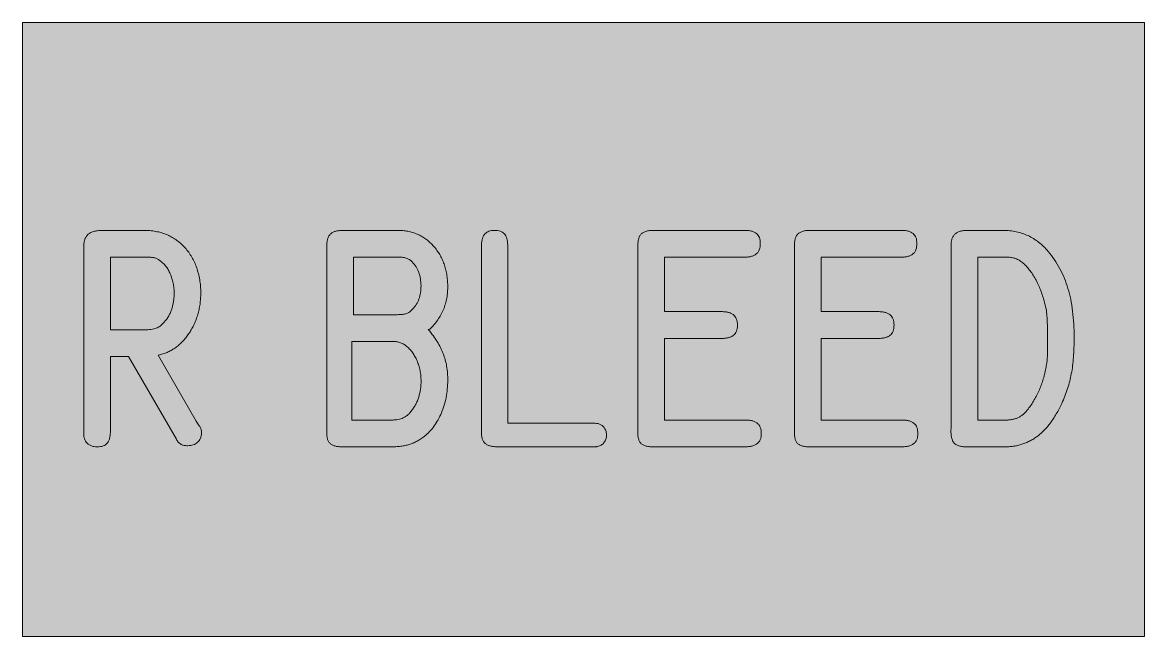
# Model space of a CAD drawing. Header units: inches. Extents: x 98.4 to 111.9, y 145 to 152.4.
import ezdxf

# ---------------------------------------------------------------- set-up
doc = ezdxf.new("R2010")
doc.units = ezdxf.units.IN
doc.header["$MEASUREMENT"] = 0

# ---------------------------------------------------------------- blocks, each defined once
blk = doc.blocks.new('block 2')
at = {"true_color": 0xffffff}
h = blk.add_hatch(color=7, dxfattribs=at)
h.dxf.hatch_style = 2
h.paths.add_polyline_path([(98.397, 152.379), (98.397, 145.013), (111.859, 145.013), (111.859, 152.379)])
at = {"color": 7, "lineweight": 5, "true_color": 0xffffff}
blk.add_lwpolyline([(98.397, 152.379), (98.397, 145.013), (111.859, 145.013), (111.859, 152.379), (98.397, 152.379)], dxfattribs=at)
blk = doc.blocks.new('block 3')
at = {"color": 7, "lineweight": 5, "true_color": 0xffffff}
blk.add_open_spline([(107.858, 147.288), (107.84, 147.288), (107.821, 147.288), (107.803, 147.29), (107.787, 147.291), (107.772, 147.294), (107.757, 147.298), (107.744, 147.301), (107.732, 147.305), (107.72, 147.312), (107.711, 147.317), (107.702, 147.324), (107.694, 147.332), (107.686, 147.34), (107.681, 147.349), (107.676, 147.36), (107.67, 147.372), (107.667, 147.384), (107.664, 147.397), (107.661, 147.413), (107.659, 147.428), (107.658, 147.444), (107.658, 147.463), (107.658, 147.482), (107.659, 147.501), (107.659, 147.501), (107.659, 149.676), (107.659, 149.676), (107.659, 149.695), (107.658, 149.713), (107.66, 149.732), (107.661, 149.747), (107.663, 149.762), (107.666, 149.777), (107.669, 149.79), (107.674, 149.802), (107.68, 149.814), (107.685, 149.824), (107.691, 149.834), (107.699, 149.842), (107.707, 149.85), (107.716, 149.856), (107.726, 149.861), (107.738, 149.867), (107.75, 149.872), (107.762, 149.875), (107.777, 149.879), (107.792, 149.881), (107.807, 149.883), (107.826, 149.885), (107.844, 149.885), (107.862, 149.885), (107.862, 149.885), (108.935, 149.884), (108.935, 149.884), (108.95, 149.885), (108.966, 149.885), (108.981, 149.883), (108.994, 149.882), (109.008, 149.88), (109.021, 149.877), (109.032, 149.874), (109.044, 149.87), (109.054, 149.865), (109.064, 149.86), (109.073, 149.855), (109.081, 149.848), (109.089, 149.841), (109.097, 149.834), (109.102, 149.825), (109.108, 149.817), (109.113, 149.807), (109.116, 149.798), (109.12, 149.787), (109.123, 149.776), (109.124, 149.765), (109.126, 149.752), (109.126, 149.739), (109.126, 149.726), (109.126, 149.713), (109.126, 149.7), (109.124, 149.687), (109.123, 149.675), (109.12, 149.664), (109.116, 149.653), (109.112, 149.643), (109.107, 149.634), (109.101, 149.625), (109.094, 149.616), (109.087, 149.608), (109.079, 149.602), (109.07, 149.595), (109.06, 149.589), (109.05, 149.584), (109.039, 149.579), (109.027, 149.575), (109.015, 149.572), (109.001, 149.568), (108.987, 149.566), (108.973, 149.565), (108.956, 149.564), (108.94, 149.564), (108.923, 149.564), (108.923, 149.564), (107.979, 149.564), (107.979, 149.564), (107.979, 149.564), (107.979, 148.91), (107.979, 148.91), (107.979, 148.91), (108.662, 148.91), (108.662, 148.91), (108.677, 148.91), (108.693, 148.909), (108.708, 148.908), (108.721, 148.907), (108.734, 148.904), (108.747, 148.901), (108.759, 148.897), (108.77, 148.893), (108.78, 148.888), (108.79, 148.883), (108.799, 148.878), (108.807, 148.871), (108.815, 148.864), (108.822, 148.856), (108.828, 148.848), (108.834, 148.839), (108.839, 148.829), (108.843, 148.819), (108.847, 148.809), (108.849, 148.797), (108.851, 148.786), (108.852, 148.773), (108.853, 148.76), (108.853, 148.747), (108.853, 148.734), (108.853, 148.721), (108.851, 148.709), (108.85, 148.697), (108.847, 148.686), (108.843, 148.676), (108.839, 148.666), (108.834, 148.657), (108.827, 148.648), (108.821, 148.64), (108.814, 148.632), (108.805, 148.626), (108.797, 148.619), (108.787, 148.613), (108.777, 148.609), (108.765, 148.604), (108.754, 148.6), (108.742, 148.597), (108.728, 148.593), (108.714, 148.591), (108.699, 148.59), (108.683, 148.589), (108.667, 148.589), (108.65, 148.589), (108.65, 148.589), (107.979, 148.589), (107.979, 148.589), (107.979, 148.589), (107.979, 147.609), (107.979, 147.609), (107.979, 147.609), (108.939, 147.609), (108.939, 147.609), (108.955, 147.609), (108.971, 147.609), (108.987, 147.608), (109.001, 147.607), (109.014, 147.605), (109.028, 147.601), (109.04, 147.598), (109.052, 147.594), (109.063, 147.589), (109.073, 147.584), (109.083, 147.578), (109.091, 147.571), (109.099, 147.565), (109.106, 147.557), (109.113, 147.548), (109.119, 147.539), (109.124, 147.53), (109.128, 147.52), (109.132, 147.509), (109.135, 147.498), (109.136, 147.486), (109.138, 147.473), (109.138, 147.46), (109.138, 147.446), (109.138, 147.434), (109.138, 147.421), (109.136, 147.408), (109.135, 147.397), (109.132, 147.386), (109.127, 147.375), (109.123, 147.365), (109.118, 147.356), (109.111, 147.348), (109.104, 147.339), (109.096, 147.332), (109.088, 147.326), (109.078, 147.319), (109.068, 147.313), (109.057, 147.308), (109.045, 147.303), (109.033, 147.299), (109.02, 147.296), (109.005, 147.293), (108.99, 147.291), (108.975, 147.29), (108.958, 147.288), (108.941, 147.288), (108.923, 147.288), (108.923, 147.288), (107.858, 147.288), (107.858, 147.288)], degree=3, knots=[0, 0, 0, 0, 1, 1, 1, 2, 2, 2, 3, 3, 3, 4, 4, 4, 5, 5, 5, 6, 6, 6, 7, 7, 7, 8, 8, 8, 9, 9, 9, 10, 10, 10, 11, 11, 11, 12, 12, 12, 13, 13, 13, 14, 14, 14, 15, 15, 15, 16, 16, 16, 17, 17, 17, 18, 18, 18, 19, 19, 19, 20, 20, 20, 21, 21, 21, 22, 22, 22, 23, 23, 23, 24, 24, 24, 25, 25, 25, 26, 26, 26, 27, 27, 27, 28, 28, 28, 29, 29, 29, 30, 30, 30, 31, 31, 31, 32, 32, 32, 33, 33, 33, 34, 34, 34, 35, 35, 35, 36, 36, 36, 37, 37, 37, 38, 38, 38, 39, 39, 39, 40, 40, 40, 41, 41, 41, 42, 42, 42, 43, 43, 43, 44, 44, 44, 45, 45, 45, 46, 46, 46, 47, 47, 47, 48, 48, 48, 49, 49, 49, 50, 50, 50, 51, 51, 51, 52, 52, 52, 53, 53, 53, 54, 54, 54, 55, 55, 55, 56, 56, 56, 57, 57, 57, 58, 58, 58, 59, 59, 59, 60, 60, 60, 61, 61, 61, 62, 62, 62, 63, 63, 63, 64, 64, 64, 65, 65, 65, 66, 66, 66, 67, 67, 67, 68, 68, 68, 69, 69, 69, 70, 70, 70, 71, 71, 71, 72, 72, 72, 73, 73, 73, 73], dxfattribs=at)
blk = doc.blocks.new('block 4')
at = {"color": 7, "lineweight": 5, "true_color": 0xffffff}
blk.add_open_spline([(103.905, 147.481), (103.905, 147.481), (103.905, 149.711), (103.905, 149.711), (103.905, 149.725), (103.906, 149.739), (103.908, 149.752), (103.91, 149.764), (103.912, 149.776), (103.916, 149.788), (103.919, 149.798), (103.923, 149.809), (103.928, 149.818), (103.933, 149.827), (103.939, 149.835), (103.946, 149.843), (103.952, 149.85), (103.959, 149.857), (103.967, 149.862), (103.975, 149.867), (103.985, 149.872), (103.994, 149.875), (104.004, 149.878), (104.015, 149.881), (104.025, 149.883), (104.037, 149.884), (104.049, 149.884), (104.061, 149.884), (104.074, 149.884), (104.086, 149.884), (104.098, 149.883), (104.109, 149.881), (104.12, 149.879), (104.13, 149.875), (104.14, 149.872), (104.149, 149.867), (104.157, 149.862), (104.166, 149.857), (104.173, 149.85), (104.179, 149.843), (104.186, 149.835), (104.192, 149.827), (104.196, 149.818), (104.202, 149.809), (104.206, 149.798), (104.209, 149.788), (104.212, 149.776), (104.215, 149.764), (104.216, 149.752), (104.218, 149.739), (104.218, 149.725), (104.219, 149.711), (104.219, 149.711), (104.219, 147.573), (104.219, 147.573), (104.219, 147.573), (105.225, 147.573), (105.225, 147.573), (105.236, 147.573), (105.246, 147.573), (105.256, 147.572), (105.265, 147.572), (105.274, 147.571), (105.282, 147.57), (105.289, 147.569), (105.297, 147.568), (105.303, 147.567), (105.309, 147.565), (105.314, 147.563), (105.319, 147.562), (105.331, 147.556), (105.342, 147.551), (105.352, 147.543), (105.363, 147.535), (105.372, 147.524), (105.38, 147.512), (105.388, 147.5), (105.394, 147.486), (105.398, 147.472), (105.402, 147.458), (105.404, 147.443), (105.405, 147.428), (105.403, 147.412), (105.402, 147.396), (105.396, 147.381), (105.391, 147.366), (105.383, 147.352), (105.373, 147.339), (105.369, 147.333), (105.363, 147.327), (105.358, 147.322), (105.352, 147.317), (105.345, 147.313), (105.339, 147.309), (105.332, 147.305), (105.326, 147.301), (105.319, 147.299), (105.311, 147.296), (105.303, 147.294), (105.295, 147.292), (105.291, 147.291), (105.287, 147.29), (105.283, 147.29), (105.279, 147.289), (105.274, 147.288), (105.269, 147.288), (105.266, 147.288), (105.263, 147.288), (105.26, 147.288), (105.256, 147.288), (105.251, 147.288), (105.247, 147.288), (105.241, 147.288), (105.234, 147.288), (105.228, 147.288), (105.221, 147.288), (105.213, 147.288), (105.206, 147.288), (105.206, 147.288), (104.094, 147.288), (104.094, 147.288), (104.078, 147.289), (104.062, 147.29), (104.046, 147.292), (104.032, 147.293), (104.018, 147.296), (104.004, 147.3), (103.992, 147.304), (103.981, 147.308), (103.97, 147.314), (103.96, 147.32), (103.951, 147.326), (103.943, 147.334), (103.936, 147.342), (103.929, 147.351), (103.924, 147.36), (103.919, 147.37), (103.914, 147.381), (103.911, 147.393), (103.908, 147.406), (103.905, 147.419), (103.905, 147.433), (103.903, 147.449), (103.904, 147.465), (103.905, 147.481)], degree=3, knots=[0, 0, 0, 0, 1, 1, 1, 2, 2, 2, 3, 3, 3, 4, 4, 4, 5, 5, 5, 6, 6, 6, 7, 7, 7, 8, 8, 8, 9, 9, 9, 10, 10, 10, 11, 11, 11, 12, 12, 12, 13, 13, 13, 14, 14, 14, 15, 15, 15, 16, 16, 16, 17, 17, 17, 18, 18, 18, 19, 19, 19, 20, 20, 20, 21, 21, 21, 22, 22, 22, 23, 23, 23, 24, 24, 24, 25, 25, 25, 26, 26, 26, 27, 27, 27, 28, 28, 28, 29, 29, 29, 30, 30, 30, 31, 31, 31, 32, 32, 32, 33, 33, 33, 34, 34, 34, 35, 35, 35, 36, 36, 36, 37, 37, 37, 38, 38, 38, 39, 39, 39, 40, 40, 40, 41, 41, 41, 42, 42, 42, 43, 43, 43, 44, 44, 44, 45, 45, 45, 46, 46, 46, 47, 47, 47, 48, 48, 48, 48], dxfattribs=at)
blk = doc.blocks.new('block 5')
at = {"color": 7, "lineweight": 5, "true_color": 0xffffff}
blk.add_open_spline([(99.16, 147.346), (99.154, 147.354), (99.149, 147.362), (99.145, 147.371), (99.141, 147.38), (99.138, 147.389), (99.136, 147.399), (99.135, 147.405), (99.135, 147.411), (99.135, 147.417), (99.134, 147.426), (99.134, 147.434), (99.133, 147.442), (99.133, 147.453), (99.133, 147.464), (99.133, 147.475), (99.133, 147.488), (99.133, 147.501), (99.133, 147.515), (99.133, 147.515), (99.133, 149.66), (99.133, 149.66), (99.133, 149.678), (99.132, 149.697), (99.133, 149.715), (99.134, 149.731), (99.137, 149.747), (99.141, 149.762), (99.144, 149.775), (99.149, 149.788), (99.156, 149.8), (99.162, 149.811), (99.169, 149.822), (99.178, 149.831), (99.187, 149.84), (99.198, 149.848), (99.209, 149.854), (99.222, 149.861), (99.235, 149.866), (99.249, 149.87), (99.265, 149.875), (99.281, 149.878), (99.298, 149.881), (99.317, 149.883), (99.336, 149.884), (99.356, 149.885), (99.356, 149.885), (99.87, 149.884), (99.87, 149.884), (99.894, 149.883), (99.918, 149.882), (99.942, 149.88), (99.965, 149.878), (99.988, 149.874), (100.011, 149.869), (100.033, 149.865), (100.054, 149.86), (100.076, 149.853), (100.097, 149.846), (100.117, 149.839), (100.137, 149.83), (100.157, 149.821), (100.176, 149.811), (100.195, 149.8), (100.214, 149.79), (100.232, 149.778), (100.249, 149.765), (100.267, 149.752), (100.284, 149.738), (100.301, 149.723), (100.317, 149.708), (100.333, 149.692), (100.348, 149.675), (100.363, 149.658), (100.378, 149.64), (100.391, 149.622), (100.405, 149.603), (100.417, 149.584), (100.428, 149.564), (100.44, 149.544), (100.451, 149.524), (100.461, 149.503), (100.471, 149.481), (100.479, 149.459), (100.487, 149.437), (100.495, 149.414), (100.502, 149.39), (100.507, 149.367), (100.513, 149.342), (100.518, 149.318), (100.523, 149.293), (100.527, 149.267), (100.531, 149.241), (100.533, 149.215), (100.535, 149.188), (100.536, 149.16), (100.537, 149.133), (100.536, 149.11), (100.535, 149.087), (100.533, 149.065), (100.532, 149.043), (100.53, 149.021), (100.527, 148.999), (100.524, 148.978), (100.52, 148.957), (100.515, 148.936), (100.511, 148.916), (100.506, 148.895), (100.5, 148.875), (100.494, 148.855), (100.488, 148.836), (100.481, 148.816), (100.474, 148.798), (100.466, 148.779), (100.458, 148.761), (100.449, 148.742), (100.44, 148.724), (100.43, 148.706), (100.42, 148.689), (100.41, 148.671), (100.399, 148.654), (100.388, 148.638), (100.377, 148.622), (100.365, 148.606), (100.353, 148.591), (100.341, 148.576), (100.328, 148.562), (100.315, 148.549), (100.302, 148.536), (100.288, 148.523), (100.275, 148.511), (100.262, 148.499), (100.247, 148.488), (100.233, 148.478), (100.218, 148.468), (100.203, 148.459), (100.188, 148.449), (100.173, 148.44), (100.157, 148.433), (100.141, 148.425), (100.124, 148.418), (100.108, 148.412), (100.091, 148.406), (100.074, 148.4), (100.057, 148.395), (100.057, 148.395), (100.026, 148.387), (100.026, 148.387), (100.026, 148.387), (100.482, 147.596), (100.482, 147.596), (100.482, 147.596), (100.494, 147.576), (100.494, 147.576), (100.499, 147.568), (100.505, 147.56), (100.51, 147.551), (100.515, 147.545), (100.519, 147.538), (100.523, 147.531), (100.526, 147.526), (100.529, 147.52), (100.532, 147.515), (100.534, 147.511), (100.536, 147.507), (100.538, 147.503), (100.541, 147.496), (100.543, 147.489), (100.544, 147.482), (100.545, 147.473), (100.545, 147.465), (100.545, 147.456), (100.544, 147.445), (100.543, 147.433), (100.541, 147.422), (100.539, 147.411), (100.536, 147.401), (100.532, 147.391), (100.528, 147.382), (100.523, 147.373), (100.518, 147.365), (100.512, 147.357), (100.505, 147.349), (100.498, 147.343), (100.49, 147.336), (100.482, 147.33), (100.474, 147.325), (100.465, 147.32), (100.455, 147.316), (100.446, 147.313), (100.436, 147.309), (100.425, 147.306), (100.415, 147.305), (100.403, 147.303), (100.392, 147.302), (100.38, 147.302), (100.365, 147.302), (100.35, 147.303), (100.335, 147.305), (100.322, 147.308), (100.31, 147.312), (100.299, 147.318), (100.288, 147.324), (100.279, 147.332), (100.27, 147.341), (100.26, 147.353), (100.252, 147.366), (100.244, 147.379), (100.244, 147.379), (99.668, 148.372), (99.668, 148.372), (99.668, 148.372), (99.453, 148.372), (99.453, 148.372), (99.453, 148.372), (99.453, 147.499), (99.453, 147.499), (99.453, 147.481), (99.453, 147.463), (99.451, 147.445), (99.45, 147.43), (99.448, 147.415), (99.444, 147.4), (99.442, 147.387), (99.438, 147.375), (99.433, 147.363), (99.429, 147.353), (99.424, 147.343), (99.417, 147.335), (99.411, 147.327), (99.403, 147.32), (99.395, 147.314), (99.387, 147.308), (99.377, 147.303), (99.367, 147.299), (99.356, 147.295), (99.345, 147.292), (99.333, 147.291), (99.32, 147.289), (99.307, 147.289), (99.293, 147.288), (99.28, 147.289), (99.266, 147.29), (99.253, 147.292), (99.24, 147.295), (99.228, 147.298), (99.216, 147.303), (99.206, 147.308), (99.195, 147.314), (99.186, 147.321), (99.177, 147.329), (99.168, 147.337), (99.16, 147.346)], degree=3, knots=[0, 0, 0, 0, 1, 1, 1, 2, 2, 2, 3, 3, 3, 4, 4, 4, 5, 5, 5, 6, 6, 6, 7, 7, 7, 8, 8, 8, 9, 9, 9, 10, 10, 10, 11, 11, 11, 12, 12, 12, 13, 13, 13, 14, 14, 14, 15, 15, 15, 16, 16, 16, 17, 17, 17, 18, 18, 18, 19, 19, 19, 20, 20, 20, 21, 21, 21, 22, 22, 22, 23, 23, 23, 24, 24, 24, 25, 25, 25, 26, 26, 26, 27, 27, 27, 28, 28, 28, 29, 29, 29, 30, 30, 30, 31, 31, 31, 32, 32, 32, 33, 33, 33, 34, 34, 34, 35, 35, 35, 36, 36, 36, 37, 37, 37, 38, 38, 38, 39, 39, 39, 40, 40, 40, 41, 41, 41, 42, 42, 42, 43, 43, 43, 44, 44, 44, 45, 45, 45, 46, 46, 46, 47, 47, 47, 48, 48, 48, 49, 49, 49, 50, 50, 50, 51, 51, 51, 52, 52, 52, 53, 53, 53, 54, 54, 54, 55, 55, 55, 56, 56, 56, 57, 57, 57, 58, 58, 58, 59, 59, 59, 60, 60, 60, 61, 61, 61, 62, 62, 62, 63, 63, 63, 64, 64, 64, 65, 65, 65, 66, 66, 66, 67, 67, 67, 68, 68, 68, 69, 69, 69, 70, 70, 70, 71, 71, 71, 72, 72, 72, 73, 73, 73, 74, 74, 74, 75, 75, 75, 76, 76, 76, 77, 77, 77, 78, 78, 78, 79, 79, 79, 80, 80, 80, 81, 81, 81, 82, 82, 82, 83, 83, 83, 84, 84, 84, 84], dxfattribs=at)
blk = doc.blocks.new('block 6')
at = {"color": 7, "lineweight": 5, "true_color": 0xffffff}
blk.add_open_spline([(102.239, 149.885), (102.239, 149.885), (102.914, 149.884), (102.914, 149.884), (102.935, 149.883), (102.955, 149.882), (102.976, 149.88), (102.996, 149.878), (103.016, 149.875), (103.035, 149.87), (103.054, 149.866), (103.073, 149.861), (103.092, 149.855), (103.11, 149.848), (103.128, 149.842), (103.145, 149.834), (103.163, 149.826), (103.18, 149.817), (103.196, 149.807), (103.212, 149.797), (103.228, 149.786), (103.244, 149.774), (103.259, 149.763), (103.274, 149.75), (103.289, 149.737), (103.304, 149.723), (103.318, 149.708), (103.331, 149.693), (103.345, 149.678), (103.357, 149.662), (103.369, 149.645), (103.381, 149.629), (103.392, 149.612), (103.403, 149.594), (103.413, 149.577), (103.422, 149.559), (103.431, 149.54), (103.44, 149.521), (103.448, 149.502), (103.455, 149.483), (103.462, 149.463), (103.467, 149.442), (103.473, 149.422), (103.478, 149.4), (103.483, 149.379), (103.487, 149.358), (103.491, 149.336), (103.493, 149.313), (103.495, 149.291), (103.497, 149.267), (103.498, 149.244), (103.499, 149.221), (103.499, 149.195), (103.499, 149.17), (103.497, 149.145), (103.495, 149.121), (103.492, 149.097), (103.487, 149.073), (103.483, 149.049), (103.478, 149.026), (103.471, 149.003), (103.465, 148.98), (103.457, 148.958), (103.448, 148.936), (103.439, 148.915), (103.429, 148.893), (103.417, 148.873), (103.406, 148.852), (103.394, 148.832), (103.38, 148.812), (103.367, 148.792), (103.352, 148.773), (103.336, 148.754), (103.32, 148.735), (103.302, 148.718), (103.285, 148.7), (103.285, 148.7), (103.281, 148.7), (103.281, 148.7), (103.281, 148.7), (103.265, 148.696), (103.265, 148.696), (103.285, 148.672), (103.305, 148.648), (103.323, 148.623), (103.341, 148.599), (103.357, 148.575), (103.372, 148.55), (103.387, 148.526), (103.4, 148.502), (103.413, 148.478), (103.425, 148.454), (103.436, 148.431), (103.445, 148.406), (103.454, 148.382), (103.463, 148.357), (103.469, 148.332), (103.476, 148.307), (103.482, 148.281), (103.486, 148.255), (103.491, 148.228), (103.494, 148.2), (103.496, 148.172), (103.498, 148.144), (103.499, 148.115), (103.499, 148.087), (103.498, 148.052), (103.497, 148.016), (103.494, 147.982), (103.491, 147.948), (103.486, 147.915), (103.479, 147.882), (103.473, 147.85), (103.466, 147.818), (103.456, 147.787), (103.447, 147.756), (103.436, 147.726), (103.424, 147.697), (103.412, 147.669), (103.398, 147.641), (103.384, 147.614), (103.369, 147.588), (103.353, 147.563), (103.336, 147.539), (103.32, 147.516), (103.302, 147.494), (103.282, 147.473), (103.263, 147.453), (103.243, 147.434), (103.222, 147.415), (103.207, 147.404), (103.192, 147.393), (103.176, 147.383), (103.162, 147.374), (103.146, 147.365), (103.131, 147.357), (103.115, 147.349), (103.1, 147.341), (103.084, 147.334), (103.069, 147.328), (103.054, 147.322), (103.038, 147.317), (103.022, 147.312), (103.006, 147.308), (102.989, 147.304), (102.972, 147.3), (102.954, 147.298), (102.936, 147.295), (102.917, 147.293), (102.898, 147.291), (102.878, 147.29), (102.858, 147.288), (102.837, 147.288), (102.817, 147.288), (102.817, 147.288), (102.239, 147.288), (102.239, 147.288), (102.222, 147.289), (102.205, 147.289), (102.188, 147.291), (102.173, 147.292), (102.159, 147.295), (102.145, 147.299), (102.133, 147.302), (102.121, 147.307), (102.111, 147.313), (102.101, 147.318), (102.092, 147.325), (102.085, 147.332), (102.077, 147.341), (102.071, 147.35), (102.066, 147.36), (102.06, 147.371), (102.056, 147.383), (102.054, 147.396), (102.05, 147.41), (102.048, 147.425), (102.047, 147.44), (102.046, 147.458), (102.047, 147.476), (102.048, 147.493), (102.048, 147.493), (102.048, 149.687), (102.048, 149.687), (102.048, 149.704), (102.048, 149.72), (102.05, 149.737), (102.051, 149.751), (102.054, 149.765), (102.058, 149.778), (102.061, 149.79), (102.065, 149.802), (102.07, 149.812), (102.075, 149.822), (102.082, 149.831), (102.089, 149.838), (102.097, 149.846), (102.105, 149.852), (102.115, 149.858), (102.125, 149.864), (102.136, 149.869), (102.148, 149.873), (102.161, 149.877), (102.175, 149.879), (102.19, 149.881), (102.206, 149.883), (102.223, 149.884), (102.239, 149.885)], degree=3, knots=[0, 0, 0, 0, 1, 1, 1, 2, 2, 2, 3, 3, 3, 4, 4, 4, 5, 5, 5, 6, 6, 6, 7, 7, 7, 8, 8, 8, 9, 9, 9, 10, 10, 10, 11, 11, 11, 12, 12, 12, 13, 13, 13, 14, 14, 14, 15, 15, 15, 16, 16, 16, 17, 17, 17, 18, 18, 18, 19, 19, 19, 20, 20, 20, 21, 21, 21, 22, 22, 22, 23, 23, 23, 24, 24, 24, 25, 25, 25, 26, 26, 26, 27, 27, 27, 28, 28, 28, 29, 29, 29, 30, 30, 30, 31, 31, 31, 32, 32, 32, 33, 33, 33, 34, 34, 34, 35, 35, 35, 36, 36, 36, 37, 37, 37, 38, 38, 38, 39, 39, 39, 40, 40, 40, 41, 41, 41, 42, 42, 42, 43, 43, 43, 44, 44, 44, 45, 45, 45, 46, 46, 46, 47, 47, 47, 48, 48, 48, 49, 49, 49, 50, 50, 50, 51, 51, 51, 52, 52, 52, 53, 53, 53, 54, 54, 54, 55, 55, 55, 56, 56, 56, 57, 57, 57, 58, 58, 58, 59, 59, 59, 60, 60, 60, 61, 61, 61, 62, 62, 62, 63, 63, 63, 64, 64, 64, 65, 65, 65, 66, 66, 66, 67, 67, 67, 68, 68, 68, 69, 69, 69, 69], dxfattribs=at)
blk = doc.blocks.new('block 7')
at = {"color": 7, "lineweight": 5, "true_color": 0xffffff}
blk.add_open_spline([(105.98, 147.288), (105.961, 147.288), (105.943, 147.288), (105.924, 147.29), (105.909, 147.291), (105.893, 147.294), (105.878, 147.298), (105.865, 147.301), (105.853, 147.305), (105.842, 147.312), (105.832, 147.317), (105.823, 147.324), (105.815, 147.332), (105.808, 147.34), (105.802, 147.349), (105.797, 147.36), (105.792, 147.372), (105.788, 147.384), (105.785, 147.397), (105.782, 147.413), (105.78, 147.428), (105.78, 147.444), (105.779, 147.463), (105.78, 147.482), (105.781, 147.501), (105.781, 147.501), (105.78, 149.676), (105.78, 149.676), (105.78, 149.695), (105.78, 149.713), (105.781, 149.732), (105.782, 149.747), (105.784, 149.762), (105.788, 149.777), (105.791, 149.79), (105.795, 149.802), (105.801, 149.814), (105.806, 149.824), (105.813, 149.834), (105.82, 149.842), (105.828, 149.85), (105.838, 149.856), (105.848, 149.861), (105.859, 149.867), (105.871, 149.872), (105.884, 149.875), (105.898, 149.879), (105.914, 149.881), (105.929, 149.883), (105.947, 149.885), (105.965, 149.885), (105.984, 149.885), (105.984, 149.885), (107.056, 149.884), (107.056, 149.884), (107.072, 149.885), (107.087, 149.885), (107.102, 149.883), (107.116, 149.882), (107.129, 149.88), (107.142, 149.877), (107.154, 149.874), (107.165, 149.87), (107.176, 149.865), (107.185, 149.86), (107.195, 149.855), (107.203, 149.848), (107.211, 149.841), (107.218, 149.834), (107.224, 149.825), (107.23, 149.817), (107.234, 149.807), (107.238, 149.798), (107.242, 149.787), (107.244, 149.776), (107.246, 149.765), (107.247, 149.752), (107.247, 149.739), (107.247, 149.726), (107.247, 149.713), (107.247, 149.7), (107.246, 149.687), (107.244, 149.675), (107.241, 149.664), (107.237, 149.653), (107.233, 149.643), (107.228, 149.634), (107.222, 149.625), (107.216, 149.616), (107.208, 149.608), (107.2, 149.602), (107.191, 149.595), (107.181, 149.589), (107.171, 149.584), (107.16, 149.579), (107.148, 149.575), (107.136, 149.572), (107.122, 149.568), (107.108, 149.566), (107.094, 149.565), (107.078, 149.564), (107.061, 149.564), (107.045, 149.564), (107.045, 149.564), (106.101, 149.564), (106.101, 149.564), (106.101, 149.564), (106.101, 148.91), (106.101, 148.91), (106.101, 148.91), (106.783, 148.91), (106.783, 148.91), (106.799, 148.91), (106.814, 148.909), (106.829, 148.908), (106.842, 148.907), (106.856, 148.904), (106.869, 148.901), (106.88, 148.897), (106.891, 148.893), (106.901, 148.888), (106.911, 148.883), (106.92, 148.878), (106.929, 148.871), (106.936, 148.864), (106.943, 148.856), (106.949, 148.848), (106.955, 148.839), (106.96, 148.829), (106.964, 148.819), (106.968, 148.809), (106.971, 148.797), (106.972, 148.786), (106.974, 148.773), (106.974, 148.76), (106.974, 148.747), (106.974, 148.734), (106.974, 148.721), (106.973, 148.709), (106.971, 148.697), (106.968, 148.686), (106.964, 148.676), (106.96, 148.666), (106.955, 148.657), (106.949, 148.648), (106.943, 148.64), (106.935, 148.632), (106.927, 148.626), (106.918, 148.619), (106.908, 148.613), (106.898, 148.609), (106.887, 148.604), (106.875, 148.6), (106.863, 148.597), (106.849, 148.593), (106.835, 148.591), (106.821, 148.59), (106.804, 148.589), (106.788, 148.589), (106.772, 148.589), (106.772, 148.589), (106.101, 148.589), (106.101, 148.589), (106.101, 148.589), (106.101, 147.609), (106.101, 147.609), (106.101, 147.609), (107.06, 147.609), (107.06, 147.609), (107.076, 147.609), (107.092, 147.609), (107.108, 147.608), (107.122, 147.607), (107.136, 147.605), (107.149, 147.601), (107.161, 147.598), (107.173, 147.594), (107.184, 147.589), (107.194, 147.584), (107.204, 147.578), (107.212, 147.571), (107.221, 147.565), (107.228, 147.557), (107.234, 147.548), (107.24, 147.539), (107.245, 147.53), (107.249, 147.52), (107.253, 147.509), (107.256, 147.498), (107.258, 147.486), (107.259, 147.473), (107.259, 147.46), (107.259, 147.446), (107.259, 147.434), (107.259, 147.421), (107.258, 147.408), (107.256, 147.397), (107.253, 147.386), (107.249, 147.375), (107.244, 147.365), (107.239, 147.356), (107.232, 147.348), (107.226, 147.339), (107.218, 147.332), (107.209, 147.326), (107.2, 147.319), (107.189, 147.313), (107.179, 147.308), (107.167, 147.303), (107.154, 147.299), (107.141, 147.296), (107.127, 147.293), (107.112, 147.291), (107.097, 147.29), (107.079, 147.288), (107.062, 147.288), (107.045, 147.288), (107.045, 147.288), (105.98, 147.288), (105.98, 147.288)], degree=3, knots=[0, 0, 0, 0, 1, 1, 1, 2, 2, 2, 3, 3, 3, 4, 4, 4, 5, 5, 5, 6, 6, 6, 7, 7, 7, 8, 8, 8, 9, 9, 9, 10, 10, 10, 11, 11, 11, 12, 12, 12, 13, 13, 13, 14, 14, 14, 15, 15, 15, 16, 16, 16, 17, 17, 17, 18, 18, 18, 19, 19, 19, 20, 20, 20, 21, 21, 21, 22, 22, 22, 23, 23, 23, 24, 24, 24, 25, 25, 25, 26, 26, 26, 27, 27, 27, 28, 28, 28, 29, 29, 29, 30, 30, 30, 31, 31, 31, 32, 32, 32, 33, 33, 33, 34, 34, 34, 35, 35, 35, 36, 36, 36, 37, 37, 37, 38, 38, 38, 39, 39, 39, 40, 40, 40, 41, 41, 41, 42, 42, 42, 43, 43, 43, 44, 44, 44, 45, 45, 45, 46, 46, 46, 47, 47, 47, 48, 48, 48, 49, 49, 49, 50, 50, 50, 51, 51, 51, 52, 52, 52, 53, 53, 53, 54, 54, 54, 55, 55, 55, 56, 56, 56, 57, 57, 57, 58, 58, 58, 59, 59, 59, 60, 60, 60, 61, 61, 61, 62, 62, 62, 63, 63, 63, 64, 64, 64, 65, 65, 65, 66, 66, 66, 67, 67, 67, 68, 68, 68, 69, 69, 69, 70, 70, 70, 71, 71, 71, 72, 72, 72, 73, 73, 73, 73], dxfattribs=at)
blk = doc.blocks.new('block 8')
at = {"color": 7, "lineweight": 5, "true_color": 0xffffff}
blk.add_open_spline([(109.729, 147.288), (109.711, 147.289), (109.693, 147.289), (109.675, 147.291), (109.66, 147.293), (109.645, 147.296), (109.63, 147.301), (109.618, 147.305), (109.606, 147.309), (109.596, 147.316), (109.586, 147.322), (109.577, 147.329), (109.57, 147.338), (109.563, 147.347), (109.557, 147.358), (109.553, 147.369), (109.548, 147.382), (109.545, 147.395), (109.542, 147.409), (109.539, 147.426), (109.537, 147.444), (109.536, 147.461), (109.536, 147.482), (109.537, 147.503), (109.538, 147.524), (109.538, 147.524), (109.538, 149.682), (109.538, 149.682), (109.537, 149.699), (109.537, 149.715), (109.538, 149.731), (109.539, 149.745), (109.542, 149.759), (109.545, 149.773), (109.549, 149.785), (109.554, 149.797), (109.56, 149.808), (109.566, 149.818), (109.573, 149.828), (109.582, 149.837), (109.59, 149.845), (109.6, 149.852), (109.61, 149.859), (109.621, 149.865), (109.633, 149.87), (109.645, 149.874), (109.659, 149.878), (109.673, 149.881), (109.688, 149.882), (109.704, 149.884), (109.72, 149.885), (109.737, 149.885), (109.737, 149.885), (110.164, 149.884), (110.164, 149.884), (110.19, 149.884), (110.217, 149.883), (110.243, 149.881), (110.269, 149.878), (110.294, 149.874), (110.319, 149.869), (110.344, 149.863), (110.368, 149.857), (110.392, 149.849), (110.415, 149.841), (110.438, 149.832), (110.461, 149.822), (110.483, 149.811), (110.505, 149.799), (110.526, 149.786), (110.547, 149.773), (110.568, 149.758), (110.588, 149.743), (110.609, 149.727), (110.628, 149.71), (110.647, 149.692), (110.666, 149.673), (110.684, 149.653), (110.702, 149.633), (110.728, 149.6), (110.754, 149.566), (110.778, 149.532), (110.801, 149.497), (110.823, 149.461), (110.843, 149.424), (110.863, 149.387), (110.881, 149.348), (110.897, 149.309), (110.913, 149.27), (110.927, 149.229), (110.94, 149.188), (110.953, 149.145), (110.964, 149.101), (110.973, 149.058), (110.982, 149.011), (110.99, 148.963), (110.996, 148.916), (111.002, 148.865), (111.007, 148.814), (111.01, 148.763), (111.013, 148.709), (111.013, 148.655), (111.014, 148.6), (111.014, 148.559), (111.013, 148.518), (111.012, 148.477), (111.011, 148.44), (111.009, 148.402), (111.006, 148.364), (111.003, 148.33), (111, 148.295), (110.996, 148.26), (110.992, 148.229), (110.986, 148.197), (110.98, 148.166), (110.975, 148.136), (110.968, 148.106), (110.961, 148.077), (110.953, 148.047), (110.944, 148.017), (110.935, 147.987), (110.925, 147.957), (110.915, 147.927), (110.903, 147.898), (110.891, 147.868), (110.878, 147.838), (110.865, 147.809), (110.855, 147.787), (110.845, 147.765), (110.834, 147.744), (110.823, 147.724), (110.812, 147.703), (110.8, 147.684), (110.789, 147.665), (110.778, 147.646), (110.766, 147.628), (110.754, 147.61), (110.742, 147.593), (110.73, 147.576), (110.718, 147.56), (110.706, 147.544), (110.693, 147.529), (110.68, 147.514), (110.667, 147.5), (110.654, 147.487), (110.641, 147.473), (110.627, 147.46), (110.613, 147.448), (110.6, 147.436), (110.586, 147.425), (110.572, 147.414), (110.558, 147.404), (110.544, 147.394), (110.529, 147.384), (110.514, 147.375), (110.499, 147.367), (110.484, 147.359), (110.468, 147.351), (110.452, 147.344), (110.436, 147.337), (110.42, 147.33), (110.404, 147.325), (110.387, 147.319), (110.37, 147.314), (110.353, 147.309), (110.336, 147.305), (110.319, 147.301), (110.301, 147.298), (110.283, 147.296), (110.265, 147.293), (110.247, 147.291), (110.229, 147.29), (110.21, 147.289), (110.191, 147.289), (110.172, 147.288), (110.172, 147.288), (109.729, 147.288), (109.729, 147.288)], degree=3, knots=[0, 0, 0, 0, 1, 1, 1, 2, 2, 2, 3, 3, 3, 4, 4, 4, 5, 5, 5, 6, 6, 6, 7, 7, 7, 8, 8, 8, 9, 9, 9, 10, 10, 10, 11, 11, 11, 12, 12, 12, 13, 13, 13, 14, 14, 14, 15, 15, 15, 16, 16, 16, 17, 17, 17, 18, 18, 18, 19, 19, 19, 20, 20, 20, 21, 21, 21, 22, 22, 22, 23, 23, 23, 24, 24, 24, 25, 25, 25, 26, 26, 26, 27, 27, 27, 28, 28, 28, 29, 29, 29, 30, 30, 30, 31, 31, 31, 32, 32, 32, 33, 33, 33, 34, 34, 34, 35, 35, 35, 36, 36, 36, 37, 37, 37, 38, 38, 38, 39, 39, 39, 40, 40, 40, 41, 41, 41, 42, 42, 42, 43, 43, 43, 44, 44, 44, 45, 45, 45, 46, 46, 46, 47, 47, 47, 48, 48, 48, 49, 49, 49, 50, 50, 50, 51, 51, 51, 52, 52, 52, 53, 53, 53, 54, 54, 54, 55, 55, 55, 56, 56, 56, 57, 57, 57, 58, 58, 58, 59, 59, 59, 59], dxfattribs=at)
blk = doc.blocks.new('block 9')
at = {"true_color": 0xffffff}
h = blk.add_hatch(color=7, dxfattribs=at)
h.dxf.hatch_style = 2
edge = h.paths.add_edge_path()
edge.add_spline(control_points=[(110.678, 148.247), (110.681, 148.267), (110.684, 148.286), (110.687, 148.305), (110.689, 148.322), (110.691, 148.339), (110.692, 148.356), (110.693, 148.367), (110.693, 148.377), (110.693, 148.387), (110.693, 148.402), (110.694, 148.416), (110.694, 148.431), (110.694, 148.45), (110.694, 148.469), (110.694, 148.487), (110.694, 148.511), (110.694, 148.534), (110.694, 148.557), (110.694, 148.576), (110.694, 148.595), (110.694, 148.614), (110.694, 148.631), (110.694, 148.648), (110.694, 148.666), (110.694, 148.682), (110.693, 148.697), (110.693, 148.713), (110.693, 148.727), (110.693, 148.741), (110.693, 148.756), (110.692, 148.768), (110.692, 148.781), (110.691, 148.793), (110.691, 148.804), (110.69, 148.816), (110.69, 148.827), (110.689, 148.836), (110.689, 148.845), (110.688, 148.855), (110.688, 148.863), (110.687, 148.871), (110.686, 148.879), (110.684, 148.909), (110.679, 148.938), (110.672, 148.968), (110.665, 149), (110.656, 149.031), (110.647, 149.063), (110.639, 149.087), (110.632, 149.111), (110.624, 149.135), (110.615, 149.159), (110.606, 149.182), (110.597, 149.204), (110.587, 149.226), (110.577, 149.248), (110.566, 149.27), (110.555, 149.291), (110.544, 149.312), (110.532, 149.332), (110.52, 149.351), (110.508, 149.37), (110.495, 149.388), (110.483, 149.405), (110.47, 149.422), (110.457, 149.437), (110.444, 149.452), (110.431, 149.466), (110.417, 149.479), (110.404, 149.491), (110.39, 149.502), (110.376, 149.513), (110.362, 149.522), (110.348, 149.53), (110.334, 149.537), (110.32, 149.544), (110.305, 149.549), (110.29, 149.553), (110.282, 149.555), (110.274, 149.557), (110.266, 149.558), (110.257, 149.56), (110.248, 149.561), (110.239, 149.562), (110.228, 149.562), (110.218, 149.563), (110.207, 149.563), (110.195, 149.564), (110.184, 149.564), (110.172, 149.564), (110.172, 149.564), (109.858, 149.564), (109.858, 149.564), (109.858, 149.564), (109.858, 147.609), (109.858, 147.609), (109.858, 147.609), (110.168, 147.609), (110.168, 147.609), (110.184, 147.609), (110.201, 147.609), (110.217, 147.61), (110.232, 147.611), (110.247, 147.613), (110.262, 147.615), (110.276, 147.618), (110.289, 147.62), (110.302, 147.624), (110.315, 147.628), (110.327, 147.632), (110.339, 147.637), (110.35, 147.642), (110.361, 147.648), (110.371, 147.655), (110.382, 147.662), (110.393, 147.67), (110.403, 147.678), (110.413, 147.687), (110.423, 147.697), (110.433, 147.707), (110.443, 147.718), (110.453, 147.73), (110.462, 147.742), (110.475, 147.76), (110.488, 147.777), (110.501, 147.795), (110.513, 147.813), (110.525, 147.832), (110.536, 147.851), (110.547, 147.87), (110.558, 147.889), (110.568, 147.909), (110.578, 147.93), (110.588, 147.95), (110.597, 147.971), (110.606, 147.993), (110.614, 148.014), (110.622, 148.036), (110.63, 148.058), (110.637, 148.081), (110.644, 148.104), (110.651, 148.127), (110.657, 148.15), (110.663, 148.174), (110.668, 148.198), (110.673, 148.223), (110.678, 148.247)], knot_values=[0, 0, 0, 0, 1, 1, 1, 2, 2, 2, 3, 3, 3, 4, 4, 4, 5, 5, 5, 6, 6, 6, 7, 7, 7, 8, 8, 8, 9, 9, 9, 10, 10, 10, 11, 11, 11, 12, 12, 12, 13, 13, 13, 14, 14, 14, 15, 15, 15, 16, 16, 16, 17, 17, 17, 18, 18, 18, 19, 19, 19, 20, 20, 20, 21, 21, 21, 22, 22, 22, 23, 23, 23, 24, 24, 24, 25, 25, 25, 26, 26, 26, 27, 27, 27, 28, 28, 28, 29, 29, 29, 30, 30, 30, 31, 31, 31, 32, 32, 32, 33, 33, 33, 34, 34, 34, 35, 35, 35, 36, 36, 36, 37, 37, 37, 38, 38, 38, 39, 39, 39, 40, 40, 40, 41, 41, 41, 42, 42, 42, 43, 43, 43, 44, 44, 44, 45, 45, 45, 46, 46, 46, 47, 47, 47, 48, 48, 48, 49, 49, 49, 49], degree=3, periodic=1)
at = {"color": 7, "lineweight": 5, "true_color": 0xffffff}
blk.add_open_spline([(110.678, 148.247), (110.681, 148.267), (110.684, 148.286), (110.687, 148.305), (110.689, 148.322), (110.691, 148.339), (110.692, 148.356), (110.693, 148.367), (110.693, 148.377), (110.693, 148.387), (110.693, 148.402), (110.694, 148.416), (110.694, 148.431), (110.694, 148.45), (110.694, 148.469), (110.694, 148.487), (110.694, 148.511), (110.694, 148.534), (110.694, 148.557), (110.694, 148.576), (110.694, 148.595), (110.694, 148.614), (110.694, 148.631), (110.694, 148.648), (110.694, 148.666), (110.694, 148.682), (110.693, 148.697), (110.693, 148.713), (110.693, 148.727), (110.693, 148.741), (110.693, 148.756), (110.692, 148.768), (110.692, 148.781), (110.691, 148.793), (110.691, 148.804), (110.69, 148.816), (110.69, 148.827), (110.689, 148.836), (110.689, 148.845), (110.688, 148.855), (110.688, 148.863), (110.687, 148.871), (110.686, 148.879), (110.684, 148.909), (110.679, 148.938), (110.672, 148.968), (110.665, 149), (110.656, 149.031), (110.647, 149.063), (110.639, 149.087), (110.632, 149.111), (110.624, 149.135), (110.615, 149.159), (110.606, 149.182), (110.597, 149.204), (110.587, 149.226), (110.577, 149.248), (110.566, 149.27), (110.555, 149.291), (110.544, 149.312), (110.532, 149.332), (110.52, 149.351), (110.508, 149.37), (110.495, 149.388), (110.483, 149.405), (110.47, 149.422), (110.457, 149.437), (110.444, 149.452), (110.431, 149.466), (110.417, 149.479), (110.404, 149.491), (110.39, 149.502), (110.376, 149.513), (110.362, 149.522), (110.348, 149.53), (110.334, 149.537), (110.32, 149.544), (110.305, 149.549), (110.29, 149.553), (110.282, 149.555), (110.274, 149.557), (110.266, 149.558), (110.257, 149.56), (110.248, 149.561), (110.239, 149.562), (110.228, 149.562), (110.218, 149.563), (110.207, 149.563), (110.195, 149.564), (110.184, 149.564), (110.172, 149.564), (110.172, 149.564), (109.858, 149.564), (109.858, 149.564), (109.858, 149.564), (109.858, 147.609), (109.858, 147.609), (109.858, 147.609), (110.168, 147.609), (110.168, 147.609), (110.184, 147.609), (110.201, 147.609), (110.217, 147.61), (110.232, 147.611), (110.247, 147.613), (110.262, 147.615), (110.276, 147.618), (110.289, 147.62), (110.302, 147.624), (110.315, 147.628), (110.327, 147.632), (110.339, 147.637), (110.35, 147.642), (110.361, 147.648), (110.371, 147.655), (110.382, 147.662), (110.393, 147.67), (110.403, 147.678), (110.413, 147.687), (110.423, 147.697), (110.433, 147.707), (110.443, 147.718), (110.453, 147.73), (110.462, 147.742), (110.475, 147.76), (110.488, 147.777), (110.501, 147.795), (110.513, 147.813), (110.525, 147.832), (110.536, 147.851), (110.547, 147.87), (110.558, 147.889), (110.568, 147.909), (110.578, 147.93), (110.588, 147.95), (110.597, 147.971), (110.606, 147.993), (110.614, 148.014), (110.622, 148.036), (110.63, 148.058), (110.637, 148.081), (110.644, 148.104), (110.651, 148.127), (110.657, 148.15), (110.663, 148.174), (110.668, 148.198), (110.673, 148.223), (110.678, 148.247)], degree=3, knots=[0, 0, 0, 0, 1, 1, 1, 2, 2, 2, 3, 3, 3, 4, 4, 4, 5, 5, 5, 6, 6, 6, 7, 7, 7, 8, 8, 8, 9, 9, 9, 10, 10, 10, 11, 11, 11, 12, 12, 12, 13, 13, 13, 14, 14, 14, 15, 15, 15, 16, 16, 16, 17, 17, 17, 18, 18, 18, 19, 19, 19, 20, 20, 20, 21, 21, 21, 22, 22, 22, 23, 23, 23, 24, 24, 24, 25, 25, 25, 26, 26, 26, 27, 27, 27, 28, 28, 28, 29, 29, 29, 30, 30, 30, 31, 31, 31, 32, 32, 32, 33, 33, 33, 34, 34, 34, 35, 35, 35, 36, 36, 36, 37, 37, 37, 38, 38, 38, 39, 39, 39, 40, 40, 40, 41, 41, 41, 42, 42, 42, 43, 43, 43, 44, 44, 44, 45, 45, 45, 46, 46, 46, 47, 47, 47, 48, 48, 48, 49, 49, 49, 49], dxfattribs=at)
blk = doc.blocks.new('block 10')
at = {"true_color": 0xffffff}
h = blk.add_hatch(color=7, dxfattribs=at)
h.dxf.hatch_style = 2
edge = h.paths.add_edge_path()
edge.add_spline(control_points=[(103.179, 149.221), (103.177, 149.249), (103.176, 149.277), (103.171, 149.305), (103.167, 149.331), (103.161, 149.356), (103.151, 149.381), (103.143, 149.404), (103.132, 149.427), (103.119, 149.448), (103.105, 149.469), (103.09, 149.488), (103.074, 149.507), (103.063, 149.517), (103.052, 149.527), (103.039, 149.535), (103.027, 149.543), (103.014, 149.548), (103.001, 149.553), (102.994, 149.555), (102.986, 149.557), (102.979, 149.558), (102.97, 149.56), (102.961, 149.561), (102.952, 149.562), (102.942, 149.563), (102.932, 149.563), (102.922, 149.564), (102.91, 149.564), (102.898, 149.564), (102.887, 149.564), (102.887, 149.564), (102.368, 149.564), (102.368, 149.564), (102.368, 149.564), (102.368, 148.873), (102.368, 148.873), (102.368, 148.873), (102.891, 148.873), (102.891, 148.873), (102.902, 148.874), (102.914, 148.874), (102.926, 148.874), (102.936, 148.874), (102.946, 148.875), (102.956, 148.876), (102.965, 148.877), (102.974, 148.879), (102.983, 148.881), (102.99, 148.882), (102.998, 148.884), (103.005, 148.887), (103.018, 148.892), (103.031, 148.899), (103.043, 148.907), (103.056, 148.916), (103.067, 148.927), (103.078, 148.938), (103.093, 148.957), (103.109, 148.975), (103.122, 148.996), (103.135, 149.017), (103.145, 149.039), (103.153, 149.062), (103.162, 149.086), (103.168, 149.112), (103.172, 149.137), (103.177, 149.165), (103.178, 149.193), (103.179, 149.221)], knot_values=[0, 0, 0, 0, 1, 1, 1, 2, 2, 2, 3, 3, 3, 4, 4, 4, 5, 5, 5, 6, 6, 6, 7, 7, 7, 8, 8, 8, 9, 9, 9, 10, 10, 10, 11, 11, 11, 12, 12, 12, 13, 13, 13, 14, 14, 14, 15, 15, 15, 16, 16, 16, 17, 17, 17, 18, 18, 18, 19, 19, 19, 20, 20, 20, 21, 21, 21, 22, 22, 22, 23, 23, 23, 23], degree=3, periodic=1)
at = {"color": 7, "lineweight": 5, "true_color": 0xffffff}
blk.add_open_spline([(103.179, 149.221), (103.177, 149.249), (103.176, 149.277), (103.171, 149.305), (103.167, 149.331), (103.161, 149.356), (103.151, 149.381), (103.143, 149.404), (103.132, 149.427), (103.119, 149.448), (103.105, 149.469), (103.09, 149.488), (103.074, 149.507), (103.063, 149.517), (103.052, 149.527), (103.039, 149.535), (103.027, 149.543), (103.014, 149.548), (103.001, 149.553), (102.994, 149.555), (102.986, 149.557), (102.979, 149.558), (102.97, 149.56), (102.961, 149.561), (102.952, 149.562), (102.942, 149.563), (102.932, 149.563), (102.922, 149.564), (102.91, 149.564), (102.898, 149.564), (102.887, 149.564), (102.887, 149.564), (102.368, 149.564), (102.368, 149.564), (102.368, 149.564), (102.368, 148.873), (102.368, 148.873), (102.368, 148.873), (102.891, 148.873), (102.891, 148.873), (102.902, 148.874), (102.914, 148.874), (102.926, 148.874), (102.936, 148.874), (102.946, 148.875), (102.956, 148.876), (102.965, 148.877), (102.974, 148.879), (102.983, 148.881), (102.99, 148.882), (102.998, 148.884), (103.005, 148.887), (103.018, 148.892), (103.031, 148.899), (103.043, 148.907), (103.056, 148.916), (103.067, 148.927), (103.078, 148.938), (103.093, 148.957), (103.109, 148.975), (103.122, 148.996), (103.135, 149.017), (103.145, 149.039), (103.153, 149.062), (103.162, 149.086), (103.168, 149.112), (103.172, 149.137), (103.177, 149.165), (103.178, 149.193), (103.179, 149.221)], degree=3, knots=[0, 0, 0, 0, 1, 1, 1, 2, 2, 2, 3, 3, 3, 4, 4, 4, 5, 5, 5, 6, 6, 6, 7, 7, 7, 8, 8, 8, 9, 9, 9, 10, 10, 10, 11, 11, 11, 12, 12, 12, 13, 13, 13, 14, 14, 14, 15, 15, 15, 16, 16, 16, 17, 17, 17, 18, 18, 18, 19, 19, 19, 20, 20, 20, 21, 21, 21, 22, 22, 22, 23, 23, 23, 23], dxfattribs=at)
blk = doc.blocks.new('block 11')
at = {"true_color": 0xffffff}
h = blk.add_hatch(color=7, dxfattribs=at)
h.dxf.hatch_style = 2
edge = h.paths.add_edge_path()
edge.add_spline(control_points=[(103.179, 148.079), (103.178, 148.1), (103.178, 148.121), (103.176, 148.142), (103.174, 148.163), (103.171, 148.184), (103.167, 148.205), (103.163, 148.225), (103.157, 148.244), (103.151, 148.264), (103.146, 148.283), (103.139, 148.302), (103.131, 148.321), (103.124, 148.339), (103.115, 148.356), (103.105, 148.373), (103.096, 148.39), (103.087, 148.406), (103.076, 148.421), (103.065, 148.435), (103.054, 148.449), (103.041, 148.461), (103.029, 148.474), (103.016, 148.485), (103.004, 148.497), (102.991, 148.507), (102.978, 148.516), (102.964, 148.524), (102.951, 148.531), (102.938, 148.537), (102.923, 148.541), (102.908, 148.545), (102.893, 148.548), (102.877, 148.55), (102.858, 148.552), (102.839, 148.552), (102.821, 148.553), (102.821, 148.553), (102.348, 148.553), (102.348, 148.553), (102.348, 148.553), (102.348, 147.609), (102.348, 147.609), (102.348, 147.609), (102.793, 147.609), (102.793, 147.609), (102.809, 147.609), (102.825, 147.609), (102.84, 147.61), (102.855, 147.611), (102.869, 147.612), (102.883, 147.614), (102.895, 147.615), (102.907, 147.617), (102.919, 147.62), (102.93, 147.623), (102.941, 147.626), (102.952, 147.63), (102.961, 147.634), (102.971, 147.638), (102.98, 147.643), (102.989, 147.649), (102.998, 147.655), (103.006, 147.661), (103.015, 147.668), (103.024, 147.675), (103.031, 147.682), (103.039, 147.691), (103.047, 147.699), (103.054, 147.708), (103.064, 147.721), (103.074, 147.734), (103.083, 147.747), (103.092, 147.76), (103.101, 147.773), (103.109, 147.787), (103.116, 147.801), (103.124, 147.816), (103.13, 147.83), (103.137, 147.845), (103.142, 147.86), (103.148, 147.875), (103.153, 147.891), (103.157, 147.907), (103.161, 147.923), (103.165, 147.939), (103.168, 147.956), (103.171, 147.973), (103.173, 147.99), (103.176, 148.007), (103.177, 148.024), (103.178, 148.043), (103.179, 148.061), (103.179, 148.079)], knot_values=[0, 0, 0, 0, 1, 1, 1, 2, 2, 2, 3, 3, 3, 4, 4, 4, 5, 5, 5, 6, 6, 6, 7, 7, 7, 8, 8, 8, 9, 9, 9, 10, 10, 10, 11, 11, 11, 12, 12, 12, 13, 13, 13, 14, 14, 14, 15, 15, 15, 16, 16, 16, 17, 17, 17, 18, 18, 18, 19, 19, 19, 20, 20, 20, 21, 21, 21, 22, 22, 22, 23, 23, 23, 24, 24, 24, 25, 25, 25, 26, 26, 26, 27, 27, 27, 28, 28, 28, 29, 29, 29, 30, 30, 30, 31, 31, 31, 31], degree=3, periodic=1)
at = {"color": 7, "lineweight": 5, "true_color": 0xffffff}
blk.add_open_spline([(103.179, 148.079), (103.178, 148.1), (103.178, 148.121), (103.176, 148.142), (103.174, 148.163), (103.171, 148.184), (103.167, 148.205), (103.163, 148.225), (103.157, 148.244), (103.151, 148.264), (103.146, 148.283), (103.139, 148.302), (103.131, 148.321), (103.124, 148.339), (103.115, 148.356), (103.105, 148.373), (103.096, 148.39), (103.087, 148.406), (103.076, 148.421), (103.065, 148.435), (103.054, 148.449), (103.041, 148.461), (103.029, 148.474), (103.016, 148.485), (103.004, 148.497), (102.991, 148.507), (102.978, 148.516), (102.964, 148.524), (102.951, 148.531), (102.938, 148.537), (102.923, 148.541), (102.908, 148.545), (102.893, 148.548), (102.877, 148.55), (102.858, 148.552), (102.839, 148.552), (102.821, 148.553), (102.821, 148.553), (102.348, 148.553), (102.348, 148.553), (102.348, 148.553), (102.348, 147.609), (102.348, 147.609), (102.348, 147.609), (102.793, 147.609), (102.793, 147.609), (102.809, 147.609), (102.825, 147.609), (102.84, 147.61), (102.855, 147.611), (102.869, 147.612), (102.883, 147.614), (102.895, 147.615), (102.907, 147.617), (102.919, 147.62), (102.93, 147.623), (102.941, 147.626), (102.952, 147.63), (102.961, 147.634), (102.971, 147.638), (102.98, 147.643), (102.989, 147.649), (102.998, 147.655), (103.006, 147.661), (103.015, 147.668), (103.024, 147.675), (103.031, 147.682), (103.039, 147.691), (103.047, 147.699), (103.054, 147.708), (103.064, 147.721), (103.074, 147.734), (103.083, 147.747), (103.092, 147.76), (103.101, 147.773), (103.109, 147.787), (103.116, 147.801), (103.124, 147.816), (103.13, 147.83), (103.137, 147.845), (103.142, 147.86), (103.148, 147.875), (103.153, 147.891), (103.157, 147.907), (103.161, 147.923), (103.165, 147.939), (103.168, 147.956), (103.171, 147.973), (103.173, 147.99), (103.176, 148.007), (103.177, 148.024), (103.178, 148.043), (103.179, 148.061), (103.179, 148.079)], degree=3, knots=[0, 0, 0, 0, 1, 1, 1, 2, 2, 2, 3, 3, 3, 4, 4, 4, 5, 5, 5, 6, 6, 6, 7, 7, 7, 8, 8, 8, 9, 9, 9, 10, 10, 10, 11, 11, 11, 12, 12, 12, 13, 13, 13, 14, 14, 14, 15, 15, 15, 16, 16, 16, 17, 17, 17, 18, 18, 18, 19, 19, 19, 20, 20, 20, 21, 21, 21, 22, 22, 22, 23, 23, 23, 24, 24, 24, 25, 25, 25, 26, 26, 26, 27, 27, 27, 28, 28, 28, 29, 29, 29, 30, 30, 30, 31, 31, 31, 31], dxfattribs=at)
blk = doc.blocks.new('block 12')
at = {"true_color": 0xffffff}
h = blk.add_hatch(color=7, dxfattribs=at)
h.dxf.hatch_style = 2
edge = h.paths.add_edge_path()
edge.add_spline(control_points=[(100.092, 148.778), (100.102, 148.789), (100.112, 148.8), (100.121, 148.811), (100.13, 148.823), (100.138, 148.836), (100.146, 148.849), (100.154, 148.862), (100.161, 148.875), (100.168, 148.889), (100.174, 148.904), (100.18, 148.918), (100.185, 148.933), (100.19, 148.949), (100.195, 148.964), (100.199, 148.98), (100.203, 148.995), (100.206, 149.011), (100.209, 149.028), (100.211, 149.044), (100.214, 149.061), (100.215, 149.077), (100.216, 149.094), (100.217, 149.111), (100.217, 149.129), (100.216, 149.15), (100.216, 149.17), (100.214, 149.191), (100.212, 149.212), (100.209, 149.232), (100.205, 149.252), (100.201, 149.271), (100.196, 149.29), (100.191, 149.308), (100.185, 149.327), (100.178, 149.345), (100.17, 149.362), (100.163, 149.379), (100.155, 149.396), (100.146, 149.412), (100.137, 149.427), (100.127, 149.442), (100.117, 149.455), (100.107, 149.469), (100.095, 149.481), (100.083, 149.493), (100.071, 149.504), (100.058, 149.514), (100.045, 149.524), (100.035, 149.531), (100.024, 149.538), (100.013, 149.544), (100.002, 149.549), (99.99, 149.553), (99.978, 149.556), (99.964, 149.559), (99.95, 149.561), (99.936, 149.562), (99.918, 149.564), (99.9, 149.564), (99.882, 149.564), (99.882, 149.564), (99.453, 149.564), (99.453, 149.564), (99.453, 149.564), (99.453, 148.693), (99.453, 148.693), (99.453, 148.693), (99.858, 148.693), (99.858, 148.693), (99.873, 148.693), (99.887, 148.693), (99.901, 148.693), (99.914, 148.694), (99.926, 148.695), (99.939, 148.697), (99.95, 148.698), (99.961, 148.7), (99.972, 148.702), (99.982, 148.705), (99.991, 148.707), (100, 148.711), (100.017, 148.717), (100.034, 148.726), (100.048, 148.737), (100.064, 148.749), (100.078, 148.763), (100.092, 148.778)], knot_values=[0, 0, 0, 0, 1, 1, 1, 2, 2, 2, 3, 3, 3, 4, 4, 4, 5, 5, 5, 6, 6, 6, 7, 7, 7, 8, 8, 8, 9, 9, 9, 10, 10, 10, 11, 11, 11, 12, 12, 12, 13, 13, 13, 14, 14, 14, 15, 15, 15, 16, 16, 16, 17, 17, 17, 18, 18, 18, 19, 19, 19, 20, 20, 20, 21, 21, 21, 22, 22, 22, 23, 23, 23, 24, 24, 24, 25, 25, 25, 26, 26, 26, 27, 27, 27, 28, 28, 28, 29, 29, 29, 29], degree=3, periodic=1)
at = {"color": 7, "lineweight": 5, "true_color": 0xffffff}
blk.add_open_spline([(100.092, 148.778), (100.102, 148.789), (100.112, 148.8), (100.121, 148.811), (100.13, 148.823), (100.138, 148.836), (100.146, 148.849), (100.154, 148.862), (100.161, 148.875), (100.168, 148.889), (100.174, 148.904), (100.18, 148.918), (100.185, 148.933), (100.19, 148.949), (100.195, 148.964), (100.199, 148.98), (100.203, 148.995), (100.206, 149.011), (100.209, 149.028), (100.211, 149.044), (100.214, 149.061), (100.215, 149.077), (100.216, 149.094), (100.217, 149.111), (100.217, 149.129), (100.216, 149.15), (100.216, 149.17), (100.214, 149.191), (100.212, 149.212), (100.209, 149.232), (100.205, 149.252), (100.201, 149.271), (100.196, 149.29), (100.191, 149.308), (100.185, 149.327), (100.178, 149.345), (100.17, 149.362), (100.163, 149.379), (100.155, 149.396), (100.146, 149.412), (100.137, 149.427), (100.127, 149.442), (100.117, 149.455), (100.107, 149.469), (100.095, 149.481), (100.083, 149.493), (100.071, 149.504), (100.058, 149.514), (100.045, 149.524), (100.035, 149.531), (100.024, 149.538), (100.013, 149.544), (100.002, 149.549), (99.99, 149.553), (99.978, 149.556), (99.964, 149.559), (99.95, 149.561), (99.936, 149.562), (99.918, 149.564), (99.9, 149.564), (99.882, 149.564), (99.882, 149.564), (99.453, 149.564), (99.453, 149.564), (99.453, 149.564), (99.453, 148.693), (99.453, 148.693), (99.453, 148.693), (99.858, 148.693), (99.858, 148.693), (99.873, 148.693), (99.887, 148.693), (99.901, 148.693), (99.914, 148.694), (99.926, 148.695), (99.939, 148.697), (99.95, 148.698), (99.961, 148.7), (99.972, 148.702), (99.982, 148.705), (99.991, 148.707), (100, 148.711), (100.017, 148.717), (100.034, 148.726), (100.048, 148.737), (100.064, 148.749), (100.078, 148.763), (100.092, 148.778)], degree=3, knots=[0, 0, 0, 0, 1, 1, 1, 2, 2, 2, 3, 3, 3, 4, 4, 4, 5, 5, 5, 6, 6, 6, 7, 7, 7, 8, 8, 8, 9, 9, 9, 10, 10, 10, 11, 11, 11, 12, 12, 12, 13, 13, 13, 14, 14, 14, 15, 15, 15, 16, 16, 16, 17, 17, 17, 18, 18, 18, 19, 19, 19, 20, 20, 20, 21, 21, 21, 22, 22, 22, 23, 23, 23, 24, 24, 24, 25, 25, 25, 26, 26, 26, 27, 27, 27, 28, 28, 28, 29, 29, 29, 29], dxfattribs=at)

msp = doc.modelspace()

# ---------------------------------------------------------------- block references
for name in ['block 2', 'block 5', 'block 6', 'block 4', 'block 7', 'block 3', 'block 8', 'block 12', 'block 10', 'block 9', 'block 11']:
    msp.add_blockref(name, (0, 0))

doc.saveas('drawing.dxf')
